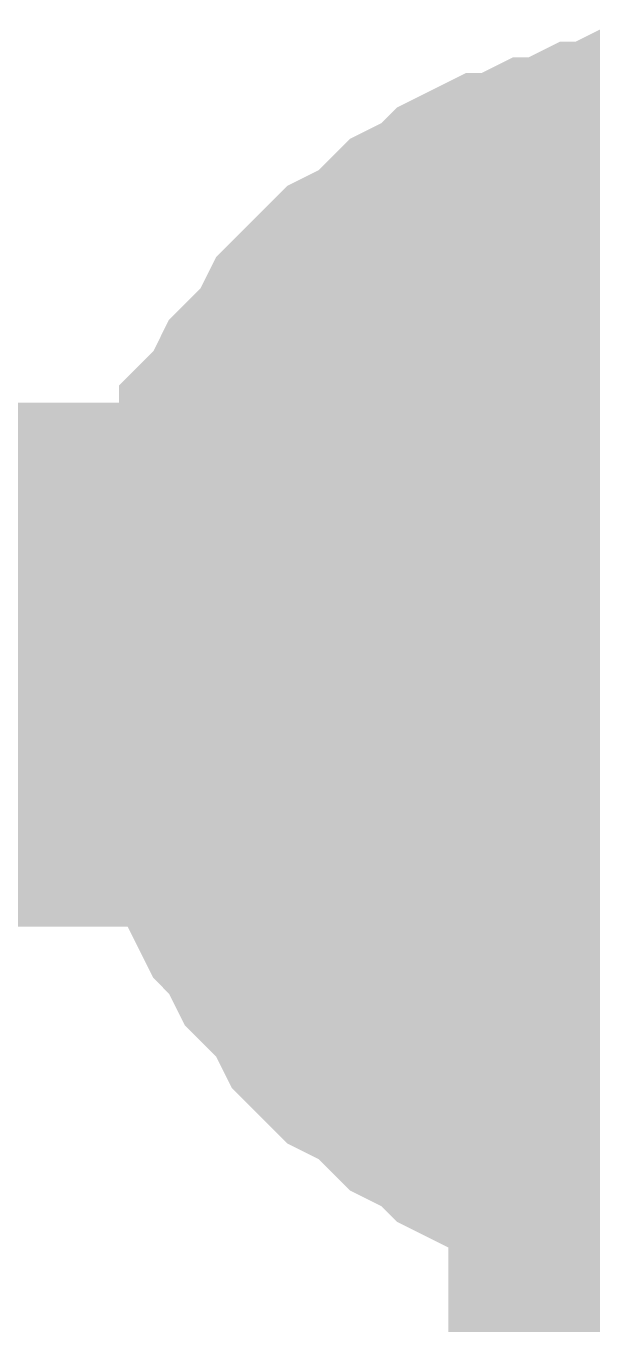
# Model space of a CAD drawing. Header units: inches. Extents: x 0 to 841, y 0 to 594.
# Drawn here: x 396.524 to 397.334, y 61.538 to 63.395 of the extents above; entities that cross this region are included whole.
import ezdxf

# ---------------------------------------------------------------- set-up
doc = ezdxf.new("R2010")
doc.units = ezdxf.units.IN
doc.layers.add('Sheet', color=255, linetype='Continuous')

msp = doc.modelspace()

# ---------------------------------------------------------------- linework, layer by layer
at = {"layer": 'Sheet'}
for points in [[(396.7396, 62.4814, 0.2997, 0.2997, 0), (396.7396, 62.5263, 0.2997, 0.2997, 0), (396.7396, 62.5712, 0.2997, 0.2997, 0), (396.7396, 62.5937, 0.2997, 0.2997, 0), (396.7621, 62.6386, 0.2997, 0.2997, 0), (396.7621, 62.6835, 0.2997, 0.2997, 0), (396.7846, 62.706, 0.2997, 0.2997, 0), (396.7846, 62.7509, 0.2997, 0.2997, 0), (396.807, 62.7734, 0.2997, 0.2997, 0), (396.807, 62.8183, 0.2997, 0.2997, 0), (396.8295, 62.8407, 0.2997, 0.2997, 0), (396.8519, 62.8857, 0.2997, 0.2997, 0), (396.8744, 62.9081, 0.2997, 0.2997, 0), (396.8968, 62.9306, 0.2997, 0.2997, 0), (396.9193, 62.9755, 0.2997, 0.2997, 0), (396.9418, 62.998, 0.2997, 0.2997, 0), (396.9642, 63.0204, 0.2997, 0.2997, 0), (396.9867, 63.0429, 0.2997, 0.2997, 0), (397.0316, 63.0653, 0.2997, 0.2997, 0), (397.054, 63.0878, 0.2997, 0.2997, 0), (397.0765, 63.1103, 0.2997, 0.2997, 0), (397.1214, 63.1327, 0.2997, 0.2997, 0), (397.1439, 63.1552, 0.2997, 0.2997, 0), (397.1888, 63.1776, 0.2997, 0.2997, 0), (397.2113, 63.1776, 0.2997, 0.2997, 0), (397.2562, 63.2001, 0.2997, 0.2997, 0), (397.2786, 63.2001, 0.2997, 0.2997, 0), (397.3235, 63.2225, 0.2997, 0.2997, 0), (397.346, 63.2225, 0.2997, 0.2997, 0), (397.3909, 63.245, 0.2997, 0.2997, 0), (397.4358, 63.245, 0.2997, 0.2997, 0), (397.4583, 63.245, 0.2997, 0.2997, 0), (397.5032, 63.245, 0.2997, 0.2997, 0)], [(396.7396, 62.4814, 0.2997, 0.2997, 0), (396.7396, 62.5263, 0.2997, 0.2997, 0), (396.7396, 62.5712, 0.2997, 0.2997, 0), (396.7396, 62.5937, 0.2997, 0.2997, 0), (396.7621, 62.6386, 0.2997, 0.2997, 0), (396.7621, 62.6835, 0.2997, 0.2997, 0), (396.7846, 62.706, 0.2997, 0.2997, 0), (396.7846, 62.7509, 0.2997, 0.2997, 0), (396.807, 62.7734, 0.2997, 0.2997, 0), (396.807, 62.8183, 0.2997, 0.2997, 0), (396.8295, 62.8407, 0.2997, 0.2997, 0), (396.8519, 62.8857, 0.2997, 0.2997, 0), (396.8744, 62.9081, 0.2997, 0.2997, 0), (396.8968, 62.9306, 0.2997, 0.2997, 0), (396.9193, 62.9755, 0.2997, 0.2997, 0), (396.9418, 62.998, 0.2997, 0.2997, 0), (396.9642, 63.0204, 0.2997, 0.2997, 0), (396.9867, 63.0429, 0.2997, 0.2997, 0), (397.0316, 63.0653, 0.2997, 0.2997, 0), (397.054, 63.0878, 0.2997, 0.2997, 0), (397.0765, 63.1103, 0.2997, 0.2997, 0), (397.1214, 63.1327, 0.2997, 0.2997, 0), (397.1439, 63.1552, 0.2997, 0.2997, 0), (397.1888, 63.1776, 0.2997, 0.2997, 0), (397.2113, 63.1776, 0.2997, 0.2997, 0), (397.2562, 63.2001, 0.2997, 0.2997, 0), (397.2786, 63.2001, 0.2997, 0.2997, 0), (397.3235, 63.2225, 0.2997, 0.2997, 0), (397.346, 63.2225, 0.2997, 0.2997, 0), (397.3909, 63.245, 0.2997, 0.2997, 0), (397.4358, 63.245, 0.2997, 0.2997, 0), (397.4583, 63.245, 0.2997, 0.2997, 0), (397.5032, 63.245, 0.2997, 0.2997, 0)], [(396.7396, 62.4814, 0.0991, 0.0991, 0), (396.7396, 62.5263, 0.0991, 0.0991, 0), (396.7396, 62.5712, 0.0991, 0.0991, 0), (396.7396, 62.5937, 0.0991, 0.0991, 0), (396.7621, 62.6386, 0.0991, 0.0991, 0), (396.7621, 62.6835, 0.0991, 0.0991, 0), (396.7846, 62.706, 0.0991, 0.0991, 0), (396.7846, 62.7509, 0.0991, 0.0991, 0), (396.807, 62.7734, 0.0991, 0.0991, 0), (396.807, 62.8183, 0.0991, 0.0991, 0), (396.8295, 62.8407, 0.0991, 0.0991, 0), (396.8519, 62.8857, 0.0991, 0.0991, 0), (396.8744, 62.9081, 0.0991, 0.0991, 0), (396.8968, 62.9306, 0.0991, 0.0991, 0), (396.9193, 62.9755, 0.0991, 0.0991, 0), (396.9418, 62.998, 0.0991, 0.0991, 0), (396.9642, 63.0204, 0.0991, 0.0991, 0), (396.9867, 63.0429, 0.0991, 0.0991, 0), (397.0316, 63.0653, 0.0991, 0.0991, 0), (397.054, 63.0878, 0.0991, 0.0991, 0), (397.0765, 63.1103, 0.0991, 0.0991, 0), (397.1214, 63.1327, 0.0991, 0.0991, 0), (397.1439, 63.1552, 0.0991, 0.0991, 0), (397.1888, 63.1776, 0.0991, 0.0991, 0), (397.2113, 63.1776, 0.0991, 0.0991, 0), (397.2562, 63.2001, 0.0991, 0.0991, 0), (397.2786, 63.2001, 0.0991, 0.0991, 0), (397.3235, 63.2225, 0.0991, 0.0991, 0), (397.346, 63.2225, 0.0991, 0.0991, 0), (397.3909, 63.245, 0.0991, 0.0991, 0)], [(396.7396, 62.4814, 0.0991, 0.0991, 0), (396.7396, 62.5263, 0.0991, 0.0991, 0), (396.7396, 62.5712, 0.0991, 0.0991, 0), (396.7396, 62.5937, 0.0991, 0.0991, 0), (396.7621, 62.6386, 0.0991, 0.0991, 0), (396.7621, 62.6835, 0.0991, 0.0991, 0), (396.7846, 62.706, 0.0991, 0.0991, 0), (396.7846, 62.7509, 0.0991, 0.0991, 0), (396.807, 62.7734, 0.0991, 0.0991, 0), (396.807, 62.8183, 0.0991, 0.0991, 0), (396.8295, 62.8407, 0.0991, 0.0991, 0), (396.8519, 62.8857, 0.0991, 0.0991, 0), (396.8744, 62.9081, 0.0991, 0.0991, 0), (396.8968, 62.9306, 0.0991, 0.0991, 0), (396.9193, 62.9755, 0.0991, 0.0991, 0), (396.9418, 62.998, 0.0991, 0.0991, 0), (396.9642, 63.0204, 0.0991, 0.0991, 0), (396.9867, 63.0429, 0.0991, 0.0991, 0), (397.0316, 63.0653, 0.0991, 0.0991, 0), (397.054, 63.0878, 0.0991, 0.0991, 0), (397.0765, 63.1103, 0.0991, 0.0991, 0), (397.1214, 63.1327, 0.0991, 0.0991, 0), (397.1439, 63.1552, 0.0991, 0.0991, 0), (397.1888, 63.1776, 0.0991, 0.0991, 0), (397.2113, 63.1776, 0.0991, 0.0991, 0), (397.2562, 63.2001, 0.0991, 0.0991, 0), (397.2786, 63.2001, 0.0991, 0.0991, 0), (397.3235, 63.2225, 0.0991, 0.0991, 0), (397.346, 63.2225, 0.0991, 0.0991, 0), (397.3909, 63.245, 0.0991, 0.0991, 0)], [(397.0091, 62.4814, 0.2997, 0.2997, 0), (397.0091, 62.5039, 0.2997, 0.2997, 0), (397.0091, 62.5263, 0.2997, 0.2997, 0), (397.0091, 62.5712, 0.2997, 0.2997, 0), (397.0091, 62.5937, 0.2997, 0.2997, 0), (397.0316, 62.6162, 0.2997, 0.2997, 0), (397.0316, 62.6386, 0.2997, 0.2997, 0), (397.0316, 62.6611, 0.2997, 0.2997, 0), (397.054, 62.6835, 0.2997, 0.2997, 0), (397.054, 62.706, 0.2997, 0.2997, 0), (397.0765, 62.7284, 0.2997, 0.2997, 0), (397.0765, 62.7509, 0.2997, 0.2997, 0), (397.099, 62.7734, 0.2997, 0.2997, 0), (397.099, 62.7958, 0.2997, 0.2997, 0), (397.1214, 62.8183, 0.2997, 0.2997, 0), (397.1439, 62.8407, 0.2997, 0.2997, 0), (397.1439, 62.8407, 0.2997, 0.2997, 0), (397.1663, 62.8632, 0.2997, 0.2997, 0), (397.1888, 62.8857, 0.2997, 0.2997, 0), (397.2113, 62.9081, 0.2997, 0.2997, 0), (397.2337, 62.9081, 0.2997, 0.2997, 0), (397.2562, 62.9306, 0.2997, 0.2997, 0), (397.2786, 62.9306, 0.2997, 0.2997, 0), (397.3011, 62.953, 0.2997, 0.2997, 0), (397.3235, 62.953, 0.2997, 0.2997, 0), (397.3235, 62.9755, 0.2997, 0.2997, 0), (397.3685, 62.9755, 0.2997, 0.2997, 0), (397.3909, 62.9755, 0.2997, 0.2997, 0), (397.4134, 62.998, 0.2997, 0.2997, 0), (397.4358, 62.998, 0.2997, 0.2997, 0), (397.4583, 62.998, 0.2997, 0.2997, 0), (397.4807, 62.998, 0.2997, 0.2997, 0), (397.5032, 62.998, 0.2997, 0.2997, 0)], [(397.0091, 62.4814, 0.2997, 0.2997, 0), (397.0091, 62.5039, 0.2997, 0.2997, 0), (397.0091, 62.5263, 0.2997, 0.2997, 0), (397.0091, 62.5712, 0.2997, 0.2997, 0), (397.0091, 62.5937, 0.2997, 0.2997, 0), (397.0316, 62.6162, 0.2997, 0.2997, 0), (397.0316, 62.6386, 0.2997, 0.2997, 0), (397.0316, 62.6611, 0.2997, 0.2997, 0), (397.054, 62.6835, 0.2997, 0.2997, 0), (397.054, 62.706, 0.2997, 0.2997, 0), (397.0765, 62.7284, 0.2997, 0.2997, 0), (397.0765, 62.7509, 0.2997, 0.2997, 0), (397.099, 62.7734, 0.2997, 0.2997, 0), (397.099, 62.7958, 0.2997, 0.2997, 0), (397.1214, 62.8183, 0.2997, 0.2997, 0), (397.1439, 62.8407, 0.2997, 0.2997, 0), (397.1439, 62.8407, 0.2997, 0.2997, 0), (397.1663, 62.8632, 0.2997, 0.2997, 0), (397.1888, 62.8857, 0.2997, 0.2997, 0), (397.2113, 62.9081, 0.2997, 0.2997, 0), (397.2337, 62.9081, 0.2997, 0.2997, 0), (397.2562, 62.9306, 0.2997, 0.2997, 0), (397.2786, 62.9306, 0.2997, 0.2997, 0), (397.3011, 62.953, 0.2997, 0.2997, 0), (397.3235, 62.953, 0.2997, 0.2997, 0), (397.3235, 62.9755, 0.2997, 0.2997, 0), (397.3685, 62.9755, 0.2997, 0.2997, 0), (397.3909, 62.9755, 0.2997, 0.2997, 0), (397.4134, 62.998, 0.2997, 0.2997, 0), (397.4358, 62.998, 0.2997, 0.2997, 0), (397.4583, 62.998, 0.2997, 0.2997, 0), (397.4807, 62.998, 0.2997, 0.2997, 0), (397.5032, 62.998, 0.2997, 0.2997, 0)], [(397.0091, 62.4814, 0.0991, 0.0991, 0), (397.0091, 62.5039, 0.0991, 0.0991, 0), (397.0091, 62.5263, 0.0991, 0.0991, 0), (397.0091, 62.5712, 0.0991, 0.0991, 0), (397.0091, 62.5937, 0.0991, 0.0991, 0), (397.0316, 62.6162, 0.0991, 0.0991, 0), (397.0316, 62.6386, 0.0991, 0.0991, 0), (397.0316, 62.6611, 0.0991, 0.0991, 0), (397.054, 62.6835, 0.0991, 0.0991, 0), (397.054, 62.706, 0.0991, 0.0991, 0), (397.0765, 62.7284, 0.0991, 0.0991, 0), (397.0765, 62.7509, 0.0991, 0.0991, 0), (397.099, 62.7734, 0.0991, 0.0991, 0), (397.099, 62.7958, 0.0991, 0.0991, 0), (397.1214, 62.8183, 0.0991, 0.0991, 0), (397.1439, 62.8407, 0.0991, 0.0991, 0), (397.1439, 62.8407, 0.0991, 0.0991, 0), (397.1663, 62.8632, 0.0991, 0.0991, 0), (397.1888, 62.8857, 0.0991, 0.0991, 0), (397.2113, 62.9081, 0.0991, 0.0991, 0), (397.2337, 62.9081, 0.0991, 0.0991, 0), (397.2562, 62.9306, 0.0991, 0.0991, 0), (397.2786, 62.9306, 0.0991, 0.0991, 0), (397.3011, 62.953, 0.0991, 0.0991, 0), (397.3235, 62.953, 0.0991, 0.0991, 0), (397.3235, 62.9755, 0.0991, 0.0991, 0), (397.3685, 62.9755, 0.0991, 0.0991, 0), (397.3909, 62.9755, 0.0991, 0.0991, 0)], [(397.0091, 62.4814, 0.0991, 0.0991, 0), (397.0091, 62.5039, 0.0991, 0.0991, 0), (397.0091, 62.5263, 0.0991, 0.0991, 0), (397.0091, 62.5712, 0.0991, 0.0991, 0), (397.0091, 62.5937, 0.0991, 0.0991, 0), (397.0316, 62.6162, 0.0991, 0.0991, 0), (397.0316, 62.6386, 0.0991, 0.0991, 0), (397.0316, 62.6611, 0.0991, 0.0991, 0), (397.054, 62.6835, 0.0991, 0.0991, 0), (397.054, 62.706, 0.0991, 0.0991, 0), (397.0765, 62.7284, 0.0991, 0.0991, 0), (397.0765, 62.7509, 0.0991, 0.0991, 0), (397.099, 62.7734, 0.0991, 0.0991, 0), (397.099, 62.7958, 0.0991, 0.0991, 0), (397.1214, 62.8183, 0.0991, 0.0991, 0), (397.1439, 62.8407, 0.0991, 0.0991, 0), (397.1439, 62.8407, 0.0991, 0.0991, 0), (397.1663, 62.8632, 0.0991, 0.0991, 0), (397.1888, 62.8857, 0.0991, 0.0991, 0), (397.2113, 62.9081, 0.0991, 0.0991, 0), (397.2337, 62.9081, 0.0991, 0.0991, 0), (397.2562, 62.9306, 0.0991, 0.0991, 0), (397.2786, 62.9306, 0.0991, 0.0991, 0), (397.3011, 62.953, 0.0991, 0.0991, 0), (397.3235, 62.953, 0.0991, 0.0991, 0), (397.3235, 62.9755, 0.0991, 0.0991, 0), (397.3685, 62.9755, 0.0991, 0.0991, 0), (397.3909, 62.9755, 0.0991, 0.0991, 0)], [(402.5113, 62.4814, 0.7493, 0.7493, 0), (397.5032, 62.4814, 0.7493, 0.7493, 0), (382.5238, 62.4814, 0.7493, 0.7493, 0), (375.0229, 62.4814, 0.7493, 0.7493, 0)], [(397.5032, 59.9884, 0.7493, 0.7493, 0), (397.5032, 62.4814, 0.7493, 0.7493, 0)], [(397.5032, 61.7178, 0.2997, 0.2997, 0), (397.4583, 61.7178, 0.2997, 0.2997, 0), (397.4358, 61.7178, 0.2997, 0.2997, 0), (397.3909, 61.7178, 0.2997, 0.2997, 0), (397.346, 61.7402, 0.2997, 0.2997, 0), (397.3235, 61.7402, 0.2997, 0.2997, 0), (397.2786, 61.7627, 0.2997, 0.2997, 0), (397.2562, 61.7627, 0.2997, 0.2997, 0), (397.2113, 61.7852, 0.2997, 0.2997, 0), (397.1888, 61.7852, 0.2997, 0.2997, 0), (397.1439, 61.8076, 0.2997, 0.2997, 0), (397.1214, 61.8301, 0.2997, 0.2997, 0), (397.0765, 61.8525, 0.2997, 0.2997, 0), (397.054, 61.875, 0.2997, 0.2997, 0), (397.0316, 61.8975, 0.2997, 0.2997, 0), (396.9867, 61.9199, 0.2997, 0.2997, 0), (396.9642, 61.9424, 0.2997, 0.2997, 0), (396.9418, 61.9648, 0.2997, 0.2997, 0), (396.9193, 62.0098, 0.2997, 0.2997, 0), (396.8968, 62.0322, 0.2997, 0.2997, 0), (396.8744, 62.0547, 0.2997, 0.2997, 0), (396.8519, 62.0996, 0.2997, 0.2997, 0), (396.8295, 62.1221, 0.2997, 0.2997, 0), (396.807, 62.167, 0.2997, 0.2997, 0), (396.807, 62.1894, 0.2997, 0.2997, 0), (396.7846, 62.2343, 0.2997, 0.2997, 0), (396.7846, 62.2568, 0.2997, 0.2997, 0), (396.7621, 62.3017, 0.2997, 0.2997, 0), (396.7621, 62.3242, 0.2997, 0.2997, 0), (396.7396, 62.3691, 0.2997, 0.2997, 0), (396.7396, 62.414, 0.2997, 0.2997, 0), (396.7396, 62.4365, 0.2997, 0.2997, 0), (396.7396, 62.4814, 0.2997, 0.2997, 0)], [(396.7396, 62.4814, 0.2997, 0.2997, 0), (396.7396, 62.4814, 0.2997, 0.2997, 0)], [(397.5032, 61.7178, 0.2997, 0.2997, 0), (397.4583, 61.7178, 0.2997, 0.2997, 0), (397.4358, 61.7178, 0.2997, 0.2997, 0), (397.3909, 61.7178, 0.2997, 0.2997, 0), (397.346, 61.7402, 0.2997, 0.2997, 0), (397.3235, 61.7402, 0.2997, 0.2997, 0), (397.2786, 61.7627, 0.2997, 0.2997, 0), (397.2562, 61.7627, 0.2997, 0.2997, 0), (397.2113, 61.7852, 0.2997, 0.2997, 0), (397.1888, 61.7852, 0.2997, 0.2997, 0), (397.1439, 61.8076, 0.2997, 0.2997, 0), (397.1214, 61.8301, 0.2997, 0.2997, 0), (397.0765, 61.8525, 0.2997, 0.2997, 0), (397.054, 61.875, 0.2997, 0.2997, 0), (397.0316, 61.8975, 0.2997, 0.2997, 0), (396.9867, 61.9199, 0.2997, 0.2997, 0), (396.9642, 61.9424, 0.2997, 0.2997, 0), (396.9418, 61.9648, 0.2997, 0.2997, 0), (396.9193, 62.0098, 0.2997, 0.2997, 0), (396.8968, 62.0322, 0.2997, 0.2997, 0), (396.8744, 62.0547, 0.2997, 0.2997, 0), (396.8519, 62.0996, 0.2997, 0.2997, 0), (396.8295, 62.1221, 0.2997, 0.2997, 0), (396.807, 62.167, 0.2997, 0.2997, 0), (396.807, 62.1894, 0.2997, 0.2997, 0), (396.7846, 62.2343, 0.2997, 0.2997, 0), (396.7846, 62.2568, 0.2997, 0.2997, 0), (396.7621, 62.3017, 0.2997, 0.2997, 0), (396.7621, 62.3242, 0.2997, 0.2997, 0), (396.7396, 62.3691, 0.2997, 0.2997, 0), (396.7396, 62.414, 0.2997, 0.2997, 0), (396.7396, 62.4365, 0.2997, 0.2997, 0), (396.7396, 62.4814, 0.2997, 0.2997, 0)], [(396.7396, 62.4814, 0.2997, 0.2997, 0), (396.7396, 62.4814, 0.2997, 0.2997, 0)], [(397.5032, 61.9873, 0.2997, 0.2997, 0), (397.4807, 61.9873, 0.2997, 0.2997, 0), (397.4583, 61.9873, 0.2997, 0.2997, 0), (397.4358, 61.9873, 0.2997, 0.2997, 0), (397.4134, 61.9873, 0.2997, 0.2997, 0), (397.3909, 62.0098, 0.2997, 0.2997, 0), (397.3685, 62.0098, 0.2997, 0.2997, 0), (397.3235, 62.0098, 0.2997, 0.2997, 0), (397.3235, 62.0322, 0.2997, 0.2997, 0), (397.3011, 62.0322, 0.2997, 0.2997, 0), (397.2786, 62.0547, 0.2997, 0.2997, 0), (397.2562, 62.0547, 0.2997, 0.2997, 0), (397.2337, 62.0771, 0.2997, 0.2997, 0), (397.2113, 62.0771, 0.2997, 0.2997, 0), (397.1888, 62.0996, 0.2997, 0.2997, 0), (397.1663, 62.1221, 0.2997, 0.2997, 0), (397.1439, 62.1221, 0.2997, 0.2997, 0), (397.1439, 62.1445, 0.2997, 0.2997, 0), (397.1214, 62.167, 0.2997, 0.2997, 0), (397.099, 62.1894, 0.2997, 0.2997, 0), (397.099, 62.2119, 0.2997, 0.2997, 0), (397.0765, 62.2343, 0.2997, 0.2997, 0), (397.0765, 62.2568, 0.2997, 0.2997, 0), (397.054, 62.2793, 0.2997, 0.2997, 0), (397.054, 62.3017, 0.2997, 0.2997, 0), (397.0316, 62.3017, 0.2997, 0.2997, 0), (397.0316, 62.3466, 0.2997, 0.2997, 0), (397.0316, 62.3691, 0.2997, 0.2997, 0), (397.0091, 62.3916, 0.2997, 0.2997, 0), (397.0091, 62.414, 0.2997, 0.2997, 0), (397.0091, 62.4365, 0.2997, 0.2997, 0), (397.0091, 62.4589, 0.2997, 0.2997, 0), (397.0091, 62.4814, 0.2997, 0.2997, 0)], [(397.0091, 62.4814, 0.2997, 0.2997, 0), (397.0091, 62.4814, 0.2997, 0.2997, 0)], [(397.5032, 61.9873, 0.2997, 0.2997, 0), (397.4807, 61.9873, 0.2997, 0.2997, 0), (397.4583, 61.9873, 0.2997, 0.2997, 0), (397.4358, 61.9873, 0.2997, 0.2997, 0), (397.4134, 61.9873, 0.2997, 0.2997, 0), (397.3909, 62.0098, 0.2997, 0.2997, 0), (397.3685, 62.0098, 0.2997, 0.2997, 0), (397.3235, 62.0098, 0.2997, 0.2997, 0), (397.3235, 62.0322, 0.2997, 0.2997, 0), (397.3011, 62.0322, 0.2997, 0.2997, 0), (397.2786, 62.0547, 0.2997, 0.2997, 0), (397.2562, 62.0547, 0.2997, 0.2997, 0), (397.2337, 62.0771, 0.2997, 0.2997, 0), (397.2113, 62.0771, 0.2997, 0.2997, 0), (397.1888, 62.0996, 0.2997, 0.2997, 0), (397.1663, 62.1221, 0.2997, 0.2997, 0), (397.1439, 62.1221, 0.2997, 0.2997, 0), (397.1439, 62.1445, 0.2997, 0.2997, 0), (397.1214, 62.167, 0.2997, 0.2997, 0), (397.099, 62.1894, 0.2997, 0.2997, 0), (397.099, 62.2119, 0.2997, 0.2997, 0), (397.0765, 62.2343, 0.2997, 0.2997, 0), (397.0765, 62.2568, 0.2997, 0.2997, 0), (397.054, 62.2793, 0.2997, 0.2997, 0), (397.054, 62.3017, 0.2997, 0.2997, 0), (397.0316, 62.3017, 0.2997, 0.2997, 0), (397.0316, 62.3466, 0.2997, 0.2997, 0), (397.0316, 62.3691, 0.2997, 0.2997, 0), (397.0091, 62.3916, 0.2997, 0.2997, 0), (397.0091, 62.414, 0.2997, 0.2997, 0), (397.0091, 62.4365, 0.2997, 0.2997, 0), (397.0091, 62.4589, 0.2997, 0.2997, 0), (397.0091, 62.4814, 0.2997, 0.2997, 0)], [(397.0091, 62.4814, 0.2997, 0.2997, 0), (397.0091, 62.4814, 0.2997, 0.2997, 0)], [(397.3909, 61.7178, 0.0991, 0.0991, 0), (397.346, 61.7402, 0.0991, 0.0991, 0), (397.3235, 61.7402, 0.0991, 0.0991, 0), (397.2786, 61.7627, 0.0991, 0.0991, 0), (397.2562, 61.7627, 0.0991, 0.0991, 0), (397.2113, 61.7852, 0.0991, 0.0991, 0), (397.1888, 61.7852, 0.0991, 0.0991, 0), (397.1439, 61.8076, 0.0991, 0.0991, 0), (397.1214, 61.8301, 0.0991, 0.0991, 0), (397.0765, 61.8525, 0.0991, 0.0991, 0), (397.054, 61.875, 0.0991, 0.0991, 0), (397.0316, 61.8975, 0.0991, 0.0991, 0), (396.9867, 61.9199, 0.0991, 0.0991, 0), (396.9642, 61.9424, 0.0991, 0.0991, 0), (396.9418, 61.9648, 0.0991, 0.0991, 0), (396.9193, 62.0098, 0.0991, 0.0991, 0), (396.8968, 62.0322, 0.0991, 0.0991, 0), (396.8744, 62.0547, 0.0991, 0.0991, 0), (396.8519, 62.0996, 0.0991, 0.0991, 0), (396.8295, 62.1221, 0.0991, 0.0991, 0), (396.807, 62.167, 0.0991, 0.0991, 0), (396.807, 62.1894, 0.0991, 0.0991, 0), (396.7846, 62.2343, 0.0991, 0.0991, 0), (396.7846, 62.2568, 0.0991, 0.0991, 0), (396.7621, 62.3017, 0.0991, 0.0991, 0), (396.7621, 62.3242, 0.0991, 0.0991, 0), (396.7396, 62.3691, 0.0991, 0.0991, 0), (396.7396, 62.414, 0.0991, 0.0991, 0), (396.7396, 62.4365, 0.0991, 0.0991, 0), (396.7396, 62.4814, 0.0991, 0.0991, 0)], [(396.7396, 62.4814, 0.0991, 0.0991, 0), (396.7396, 62.4814, 0.0991, 0.0991, 0)], [(397.3909, 61.7178, 0.0991, 0.0991, 0), (397.346, 61.7402, 0.0991, 0.0991, 0), (397.3235, 61.7402, 0.0991, 0.0991, 0), (397.2786, 61.7627, 0.0991, 0.0991, 0), (397.2562, 61.7627, 0.0991, 0.0991, 0), (397.2113, 61.7852, 0.0991, 0.0991, 0), (397.1888, 61.7852, 0.0991, 0.0991, 0), (397.1439, 61.8076, 0.0991, 0.0991, 0), (397.1214, 61.8301, 0.0991, 0.0991, 0), (397.0765, 61.8525, 0.0991, 0.0991, 0), (397.054, 61.875, 0.0991, 0.0991, 0), (397.0316, 61.8975, 0.0991, 0.0991, 0), (396.9867, 61.9199, 0.0991, 0.0991, 0), (396.9642, 61.9424, 0.0991, 0.0991, 0), (396.9418, 61.9648, 0.0991, 0.0991, 0), (396.9193, 62.0098, 0.0991, 0.0991, 0), (396.8968, 62.0322, 0.0991, 0.0991, 0), (396.8744, 62.0547, 0.0991, 0.0991, 0), (396.8519, 62.0996, 0.0991, 0.0991, 0), (396.8295, 62.1221, 0.0991, 0.0991, 0), (396.807, 62.167, 0.0991, 0.0991, 0), (396.807, 62.1894, 0.0991, 0.0991, 0), (396.7846, 62.2343, 0.0991, 0.0991, 0), (396.7846, 62.2568, 0.0991, 0.0991, 0), (396.7621, 62.3017, 0.0991, 0.0991, 0), (396.7621, 62.3242, 0.0991, 0.0991, 0), (396.7396, 62.3691, 0.0991, 0.0991, 0), (396.7396, 62.414, 0.0991, 0.0991, 0), (396.7396, 62.4365, 0.0991, 0.0991, 0), (396.7396, 62.4814, 0.0991, 0.0991, 0)], [(396.7396, 62.4814, 0.0991, 0.0991, 0), (396.7396, 62.4814, 0.0991, 0.0991, 0)], [(397.3909, 62.0098, 0.0991, 0.0991, 0), (397.3685, 62.0098, 0.0991, 0.0991, 0), (397.3235, 62.0098, 0.0991, 0.0991, 0), (397.3235, 62.0322, 0.0991, 0.0991, 0), (397.3011, 62.0322, 0.0991, 0.0991, 0), (397.2786, 62.0547, 0.0991, 0.0991, 0), (397.2562, 62.0547, 0.0991, 0.0991, 0), (397.2337, 62.0771, 0.0991, 0.0991, 0), (397.2113, 62.0771, 0.0991, 0.0991, 0), (397.1888, 62.0996, 0.0991, 0.0991, 0), (397.1663, 62.1221, 0.0991, 0.0991, 0), (397.1439, 62.1221, 0.0991, 0.0991, 0), (397.1439, 62.1445, 0.0991, 0.0991, 0), (397.1214, 62.167, 0.0991, 0.0991, 0), (397.099, 62.1894, 0.0991, 0.0991, 0), (397.099, 62.2119, 0.0991, 0.0991, 0), (397.0765, 62.2343, 0.0991, 0.0991, 0), (397.0765, 62.2568, 0.0991, 0.0991, 0), (397.054, 62.2793, 0.0991, 0.0991, 0), (397.054, 62.3017, 0.0991, 0.0991, 0), (397.0316, 62.3017, 0.0991, 0.0991, 0), (397.0316, 62.3466, 0.0991, 0.0991, 0), (397.0316, 62.3691, 0.0991, 0.0991, 0), (397.0091, 62.3916, 0.0991, 0.0991, 0), (397.0091, 62.414, 0.0991, 0.0991, 0), (397.0091, 62.4365, 0.0991, 0.0991, 0), (397.0091, 62.4589, 0.0991, 0.0991, 0), (397.0091, 62.4814, 0.0991, 0.0991, 0)], [(397.0091, 62.4814, 0.0991, 0.0991, 0), (397.0091, 62.4814, 0.0991, 0.0991, 0)], [(397.3909, 62.0098, 0.0991, 0.0991, 0), (397.3685, 62.0098, 0.0991, 0.0991, 0), (397.3235, 62.0098, 0.0991, 0.0991, 0), (397.3235, 62.0322, 0.0991, 0.0991, 0), (397.3011, 62.0322, 0.0991, 0.0991, 0), (397.2786, 62.0547, 0.0991, 0.0991, 0), (397.2562, 62.0547, 0.0991, 0.0991, 0), (397.2337, 62.0771, 0.0991, 0.0991, 0), (397.2113, 62.0771, 0.0991, 0.0991, 0), (397.1888, 62.0996, 0.0991, 0.0991, 0), (397.1663, 62.1221, 0.0991, 0.0991, 0), (397.1439, 62.1221, 0.0991, 0.0991, 0), (397.1439, 62.1445, 0.0991, 0.0991, 0), (397.1214, 62.167, 0.0991, 0.0991, 0), (397.099, 62.1894, 0.0991, 0.0991, 0), (397.099, 62.2119, 0.0991, 0.0991, 0), (397.0765, 62.2343, 0.0991, 0.0991, 0), (397.0765, 62.2568, 0.0991, 0.0991, 0), (397.054, 62.2793, 0.0991, 0.0991, 0), (397.054, 62.3017, 0.0991, 0.0991, 0), (397.0316, 62.3017, 0.0991, 0.0991, 0), (397.0316, 62.3466, 0.0991, 0.0991, 0), (397.0316, 62.3691, 0.0991, 0.0991, 0), (397.0091, 62.3916, 0.0991, 0.0991, 0), (397.0091, 62.414, 0.0991, 0.0991, 0), (397.0091, 62.4365, 0.0991, 0.0991, 0), (397.0091, 62.4589, 0.0991, 0.0991, 0), (397.0091, 62.4814, 0.0991, 0.0991, 0)], [(397.0091, 62.4814, 0.0991, 0.0991, 0), (397.0091, 62.4814, 0.0991, 0.0991, 0)]]:
    msp.add_lwpolyline(points, format="xyseb", dxfattribs=at)
msp.add_lwpolyline([(397.246, 62.5, 0.508, 0.508, 1), (397.754, 62.5, 0.508, 0.508, 1)], format="xyseb", close=True, dxfattribs=at)

doc.saveas('drawing.dxf')
